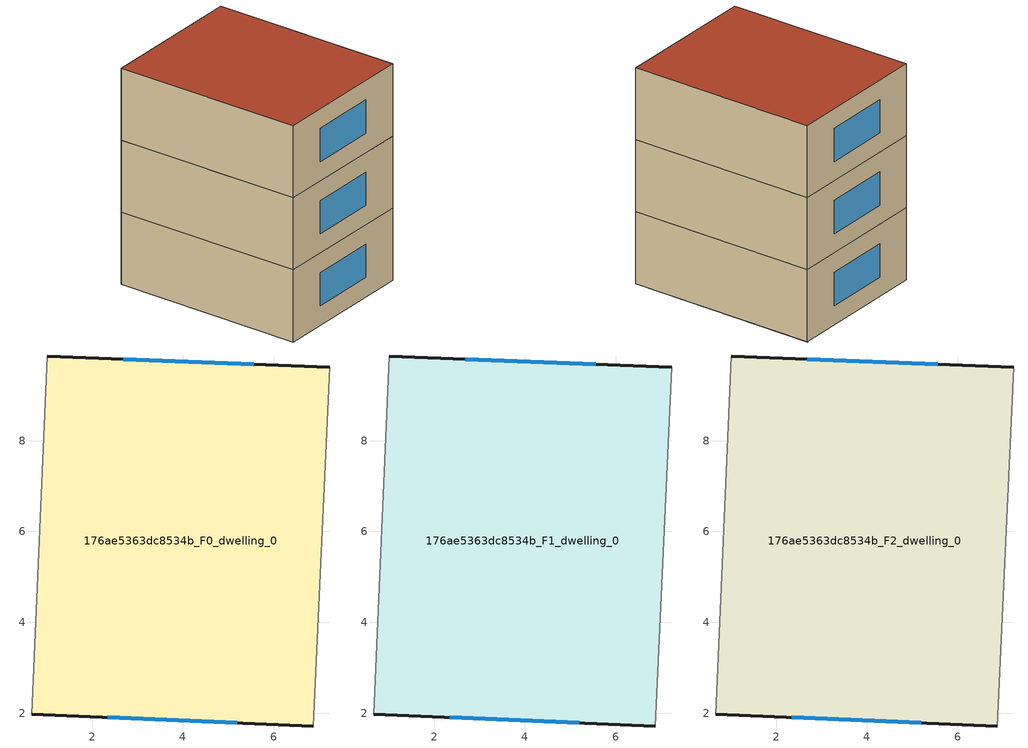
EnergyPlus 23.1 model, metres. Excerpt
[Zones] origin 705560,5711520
176ae5363dc8534b_F0_dwelling_0
 floor ground (EU_floor_Construction): 7.23,9.62 6.87,1.72 0.67,1.98 1.01,9.86 z0
 wall outside (EU_wall_Construction): 7.23,9.62 1.01,9.86 / 0.67,1.98 6.87,1.72 z0:3
 wall adiabatic (EU_wall_Construction): 6.87,1.72 7.23,9.62 / 1.01,9.86 0.67,1.98 z0:3
 window (EU_Window_Construction): 5.56,9.68 2.69,9.8 / 2.35,1.91 5.2,1.79 z0.81:2.19
176ae5363dc8534b_F1_dwelling_0
 floor to 176ae5363dc8534b_F0_dwelling_0 (EU_floor_Construction): 7.23,9.62 6.87,1.72 0.67,1.98 1.01,9.86 z3
 wall outside (EU_wall_Construction): 7.23,9.62 1.01,9.86 / 0.67,1.98 6.87,1.72 z3:6
 wall adiabatic (EU_wall_Construction): 6.87,1.72 7.23,9.62 / 1.01,9.86 0.67,1.98 z3:6
 window (EU_Window_Construction): 5.56,9.68 2.69,9.8 / 2.35,1.91 5.2,1.79 z3.81:5.19
176ae5363dc8534b_F2_dwelling_0
 floor to 176ae5363dc8534b_F1_dwelling_0 (EU_floor_Construction): 7.23,9.62 6.87,1.72 0.67,1.98 1.01,9.86 z6
 wall outside (EU_wall_Construction): 7.23,9.62 1.01,9.86 / 0.67,1.98 6.87,1.72 z6:9
 wall adiabatic (EU_wall_Construction): 6.87,1.72 7.23,9.62 / 1.01,9.86 0.67,1.98 z6:9
 window (EU_Window_Construction): 5.56,9.68 2.69,9.8 / 2.35,1.91 5.2,1.79 z6.81:8.19
 roof outside (EU_roof_Construction): 6.87,1.72 7.23,9.62 1.01,9.86 0.67,1.98 z9
shading: 6.87,1.72 7.24,9.64 z0:6
[Building]
EU S2 Campaign: North Axis=0; Terrain=City; Solar Distribution=FullExterior
[Site:Location]
London: Latitude=51.5; Longitude=-0.5; Time Zone=0; Elevation=25
[SizingPeriod:WeatherFileDays]
AnnualSizingPeriod: Begin Month=1; Begin Day of Month=1; End Month=12; End Day of Month=31; Day of Week for Start Day=Monday; Use Weather File Daylight Saving Period=No; Use Weather File Rain and Snow Indicators=No
[MATERIAL]
EU_InternalMass_Material: Roughness=MediumRough; Thickness=0.1; Conductivity=1; Density=1800; Specific Heat=900; Thermal Absorptance=0.9; Solar Absorptance=0.7; Visible Absorptance=0.7
[MATERIAL:NOMASS] Roughness=MediumRough; Thermal Absorptance=0.9; Solar Absorptance=0.7; Visible Absorptance=0.7
Name | Thermal Resistance
EU_wall_NoMass | 0.555556
EU_roof_NoMass | 0.510204
EU_floor_NoMass | 1.68919
[WINDOWMATERIAL:SIMPLEGLAZINGSYSTEM]
EU_Window_SimpleGlazing: UFactor=3.96; Solar Heat Gain Coefficient=0.85; Visible Transmittance=0.85
[CONSTRUCTION]
EU_wall_Construction: EU_wall_NoMass
EU_roof_Construction: EU_roof_NoMass
EU_floor_Construction: EU_floor_NoMass
EU_Window_Construction: EU_Window_SimpleGlazing
EU_InternalMass_Construction: EU_InternalMass_Material
[ZONE] Type=1; Multiplier=1; Ceiling Height=autocalculate; Volume=147.338; Floor Area=autocalculate; Part of Total Floor Area=Yes
176ae5363dc8534b_F0_dwelling_0; 176ae5363dc8534b_F1_dwelling_0; 176ae5363dc8534b_F2_dwelling_0
[INTERNALMASS] Construction=EU_InternalMass_Construction; Surface Area=49.1129
Name | Zone or ZoneList
176ae5363dc8534b_F0_dwelling_0_EU_InternalMass | 176ae5363dc8534b_F0_dwelling_0
176ae5363dc8534b_F1_dwelling_0_EU_InternalMass | 176ae5363dc8534b_F1_dwelling_0
176ae5363dc8534b_F2_dwelling_0_EU_InternalMass | 176ae5363dc8534b_F2_dwelling_0
[OTHEREQUIPMENT] Fuel Type=Electricity; Design Level Calculation Method=Watts/Area; Power per Zone Floor Area=1; Fraction Latent=0; Fraction Radiant=0; Fraction Lost=0; Carbon Dioxide Generation Rate=0; EndUse Subcategory=EU_Step8_InternalGains
Name | Zone or ZoneList or Space or SpaceList | Schedule
EU_Step8_InternalGain_176ae5363dc8534b_F0_dwelling_0_f000 | 176ae5363dc8534b_F0_dwelling_0 | EU_Step8_GainSchedule_176ae5363dc8534b_F0_dwelling_0_f000
EU_Step8_InternalGain_176ae5363dc8534b_F1_dwelling_0_f000 | 176ae5363dc8534b_F1_dwelling_0 | EU_Step8_GainSchedule_176ae5363dc8534b_F1_dwelling_0_f000
EU_Step8_InternalGain_176ae5363dc8534b_F2_dwelling_0_f000 | 176ae5363dc8534b_F2_dwelling_0 | EU_Step8_GainSchedule_176ae5363dc8534b_F2_dwelling_0_f000
[ZONEVENTILATION:DESIGNFLOWRATE] Schedule=EU_AlwaysOn; Design Flow Rate Calculation Method=AirChanges/Hour; Air Changes per Hour=0.48; Ventilation Type=Natural; Fan Pressure Rise=0; Fan Total Efficiency=1; Constant Term Coefficient=1; Temperature Term Coefficient=0; Velocity Term Coefficient=0; Velocity Squared Term Coefficient=0; Minimum Indoor Temperature=-100; Maximum Indoor Temperature=100; Delta Temperature=-100; Minimum Outdoor Temperature=-100; Maximum Outdoor Temperature=100; Maximum Wind Speed=40
Name | Zone or ZoneList or Space or SpaceList
EU_ConstantAir_176ae5363dc8534b_F0_dwelling_0 | 176ae5363dc8534b_F0_dwelling_0
EU_ConstantAir_176ae5363dc8534b_F1_dwelling_0 | 176ae5363dc8534b_F1_dwelling_0
EU_ConstantAir_176ae5363dc8534b_F2_dwelling_0 | 176ae5363dc8534b_F2_dwelling_0
[HVACTEMPLATE:THERMOSTAT] Constant Heating Setpoint=20; Constant Cooling Setpoint=50
EU_HeatOnly_176ae5363dc8534b_F0_dwelling_0; EU_HeatOnly_176ae5363dc8534b_F1_dwelling_0; EU_HeatOnly_176ae5363dc8534b_F2_dwelling_0
[HVACTEMPLATE:ZONE:IDEALLOADSAIRSYSTEM] System Availability Schedule=EU_AlwaysOn; Maximum Heating Supply Air Temperature=50; Minimum Cooling Supply Air Temperature=13; Maximum Heating Supply Air Humidity Ratio=0.0156; Minimum Cooling Supply Air Humidity Ratio=0.0077; Heating Limit=NoLimit; Cooling Limit=NoLimit; Heating Availability Schedule=EU_AlwaysOn; Cooling Availability Schedule=EU_CoolingOff; Dehumidification Control Type=ConstantSensibleHeatRatio; Cooling Sensible Heat Ratio=0.7; Dehumidification Setpoint=60; Humidification Control Type=None; Humidification Setpoint=30; Outdoor Air Method=None; Outdoor Air Flow Rate per Person=0.00944; Outdoor Air Flow Rate per Zone Floor Area=0; Outdoor Air Flow Rate per Zone=0; Demand Controlled Ventilation Type=None; Outdoor Air Economizer Type=NoEconomizer; Heat Recovery Type=None; Sensible Heat Recovery Effectiveness=0.7; Latent Heat Recovery Effectiveness=0.65
Name | Template Thermostat
176ae5363dc8534b_F0_dwelling_0 | EU_HeatOnly_176ae5363dc8534b_F0_dwelling_0
176ae5363dc8534b_F1_dwelling_0 | EU_HeatOnly_176ae5363dc8534b_F1_dwelling_0
176ae5363dc8534b_F2_dwelling_0 | EU_HeatOnly_176ae5363dc8534b_F2_dwelling_0
[SIZING:ZONE] Zone Cooling Design Supply Air Temperature Input Method=SupplyAirTemperature; Zone Cooling Design Supply Air Temperature=13; Zone Heating Design Supply Air Temperature Input Method=SupplyAirTemperature; Zone Heating Design Supply Air Temperature=50; Zone Cooling Design Supply Air Humidity Ratio=0.008; Zone Heating Design Supply Air Humidity Ratio=0.008; Cooling Design Air Flow Method=DesignDay; Cooling Design Air Flow Rate=0; Cooling Minimum Air Flow per Zone Floor Area=0.000762; Cooling Minimum Air Flow=0; Cooling Minimum Air Flow Fraction=0.2; Heating Design Air Flow Method=DesignDay; Heating Design Air Flow Rate=0; Heating Maximum Air Flow per Zone Floor Area=0.002032; Heating Maximum Air Flow=0.141576; Heating Maximum Air Flow Fraction=0.3; Account for Dedicated Outdoor Air System=No; Dedicated Outdoor Air System Control Strategy=NeutralSupplyAir; Dedicated Outdoor Air Low Setpoint Temperature for Design=autosize; Dedicated Outdoor Air High Setpoint Temperature for Design=autosize; Zone Load Sizing Method=Sensible Load Only No Latent Load; Zone Latent Cooling Design Supply Air Humidity Ratio Input Method=HumidityRatioDifference; Zone Cooling Design Supply Air Humidity Ratio Difference=0.005; Zone Latent Heating Design Supply Air Humidity Ratio Input Method=HumidityRatioDifference; Zone Humidification Design Supply Air Humidity Ratio Difference=0.005
176ae5363dc8534b_F0_dwelling_0; 176ae5363dc8534b_F1_dwelling_0; 176ae5363dc8534b_F2_dwelling_0
[SCHEDULE:CONSTANT]
Name | Hourly Value
EU_AlwaysOn | 1
EU_CoolingOff | 0
[SCHEDULE:FILE] Column Number=1; Rows to Skip at Top=0; Number of Hours of Data=8760; Column Separator=Comma; Interpolate to Timestep=No; Minutes per Item=60; Adjust Schedule for Daylight Savings=Yes
Name | File
EU_Step8_GainSchedule_176ae5363dc8534b_F0_dwelling_0_f000 | ../../schedules/176ae5363dc8534b/176ae5363dc8534b_F0_dwelling_0_f000_gain.csv
EU_Step8_GainSchedule_176ae5363dc8534b_F1_dwelling_0_f000 | ../../schedules/176ae5363dc8534b/176ae5363dc8534b_F1_dwelling_0_f000_gain.csv
EU_Step8_GainSchedule_176ae5363dc8534b_F2_dwelling_0_f000 | ../../schedules/176ae5363dc8534b/176ae5363dc8534b_F2_dwelling_0_f000_gain.csv
